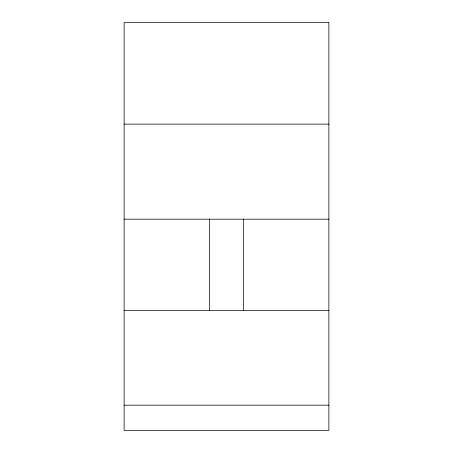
<?xml version="1.0" encoding="UTF-8"?>
<svg xmlns="http://www.w3.org/2000/svg" width="453" height="453" viewBox="0 0 453 453"><rect width="100%" height="100%" fill="white"/><g stroke="black" fill="none" stroke-linecap="round" stroke-linejoin="round"><path stroke-width="0.68" d="M124.122 124.122L328.878 124.122M124.122 219.178L328.878 219.178M124.122 310.424L328.878 310.424M124.122 405.18L328.878 405.18M243.386 219.014L243.386 310.588M209.614 219.014L209.614 310.588M328.878 22.65L124.122 22.65L124.122 430.35L328.878 430.35L328.878 22.65"/></g></svg>
